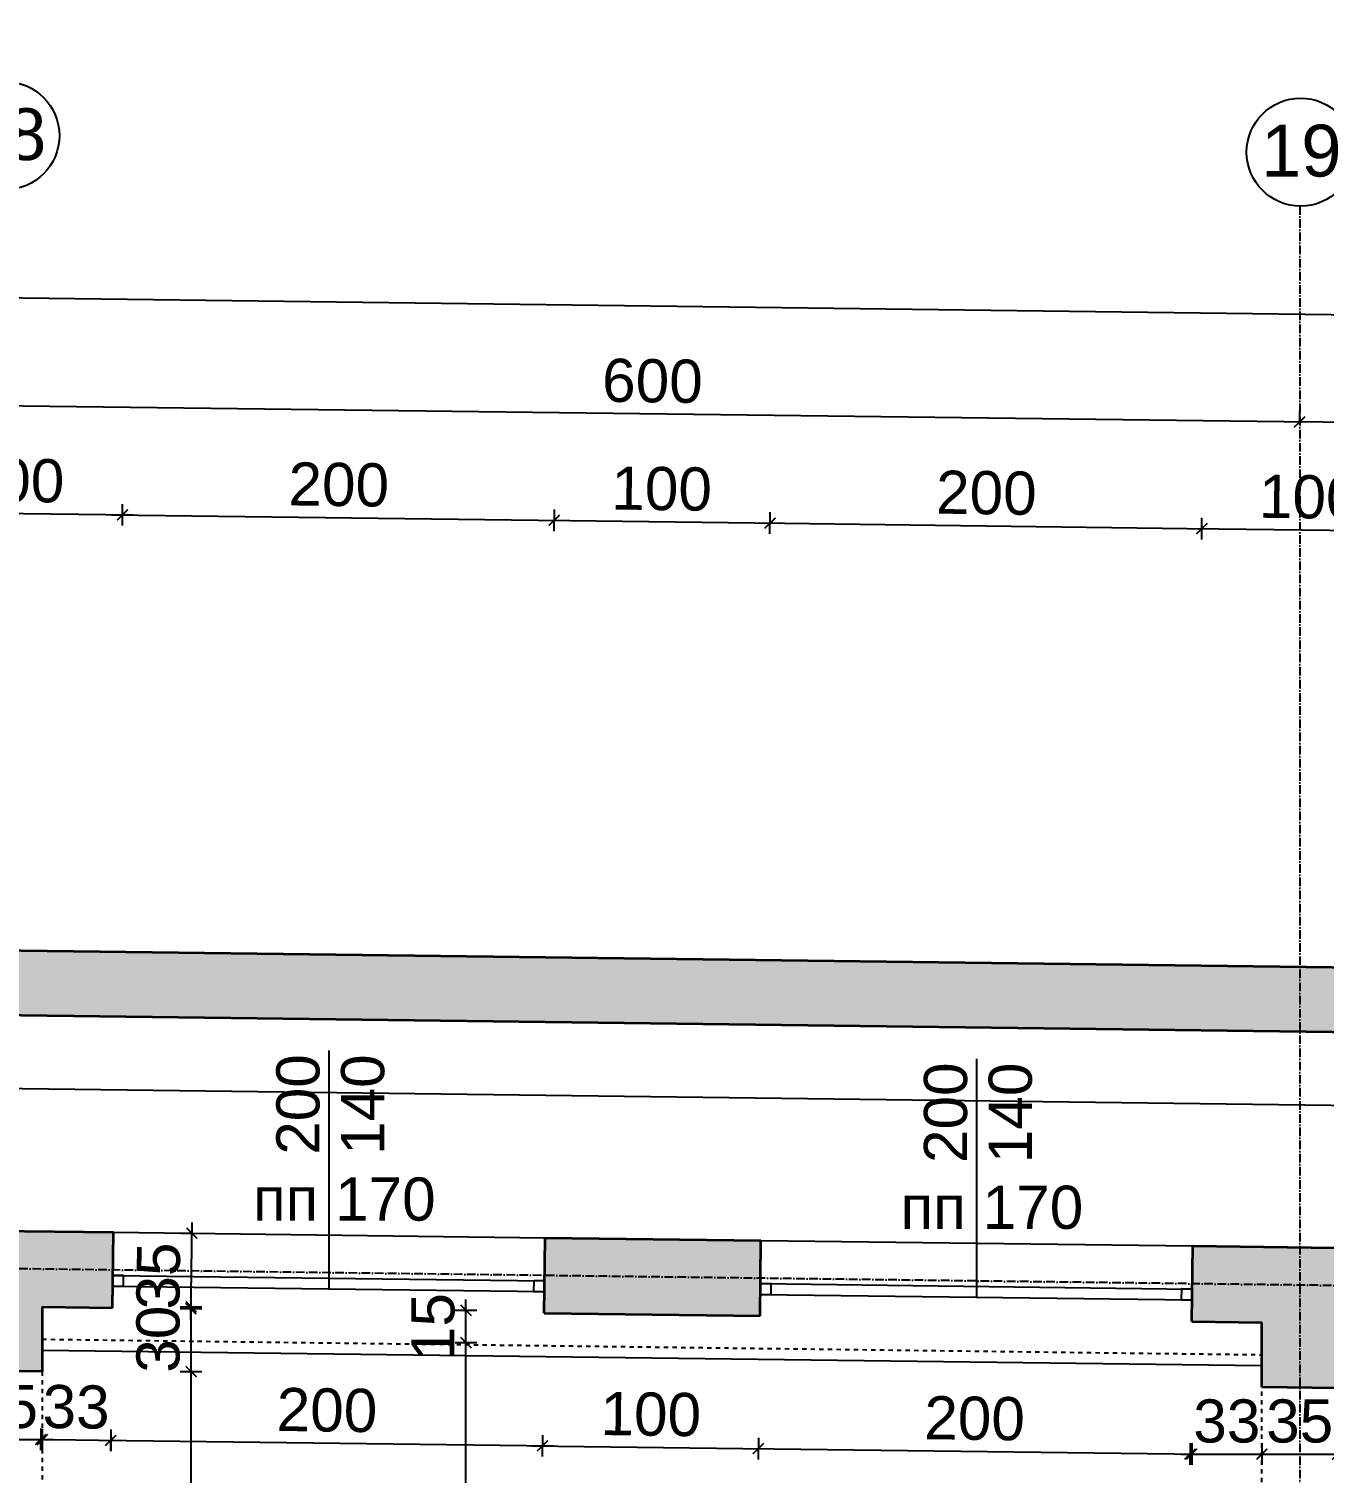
# Model space of a CAD drawing. Header units: inches. Extents: x -72385 to 39588, y -6525 to 66685.
# Drawn here: x -42914 to -42314, y 30896 to 31565 of the extents above; entities that cross this region are included whole.
import ezdxf

# ---------------------------------------------------------------- set-up
doc = ezdxf.new("R2010")
doc.units = ezdxf.units.IN
doc.header["$MEASUREMENT"] = 0
doc.linetypes.add('DashDot', pattern=[0.6, 0.4, -0.1, 0, -0.1])
doc.linetypes.add('Hidden', pattern=[0.4, 0.2, -0.2])
for name, color, linetype, lineweight in [('Изгледни линии', 253, 'Continuous', 25), ('Надписи коти външни', 252, 'Continuous', 25), ('Надписи коти вътрешни', 252, 'Continuous', 25), ('Надписи Оси', 252, 'Continuous', 25), ('Надписи прозорци', 252, 'Continuous', 25), ('Оси', 252, 'DashDot', 25), ('Прозорци', 251, 'Continuous', 25), ('Пунктир', 253, 'Hidden', 25), ('Разрезни линии', 7, 'Continuous', 35), ('Щрих стени', 254, 'Continuous', 25)]:
    doc.layers.add(name, color=color, linetype=linetype, lineweight=lineweight)
doc.styles.add('Arial Regular', font='arial.ttf')
doc.styles.get("Standard").update_dxf_attribs({"font": 'arial.ttf'})
doc.dimstyles.new('Annotative', dxfattribs={"dimscale": 0, "dimtxt": 20, "dimasz": 5, "dimexe": 5, "dimexo": 5, "dimgap": 5, "dimtad": 1, "dimdec": 0, "dimzin": 0, "dimdsep": 46, "dimtxsty": 'Standard', "dimblk": 'ARCHTICK', "dimcen": 5, "dimdle": 5, "dimadec": 0, "dimazin": 0, "dimtfac": 1, "dimtdec": 0, "dimtofl": 0, "dimtmove": 0, "dimatfit": 3, "dimldrblk": 'ARCHTICK', "dimfxl": 5, "dimfxlon": 1, "dimtolj": 1, "dimtzin": 0, "dimarcsym": 1})

# ---------------------------------------------------------------- blocks, each defined once
blk = doc.blocks.new('_ArchTick')
at = {"color": 0, "linetype": 'ByBlock', "const_width": 0.15}
blk.add_lwpolyline([(-0.5, -0.5), (0.5, 0.5)], dxfattribs=at)
blk = doc.blocks.new('*D442')
at = {"layer": 'Defpoints', "color": 0, "ltscale": 50, "transparency": 16777216}
for p in [(-42942.34, 30939.94), (-42907.34, 30939.94), (-42907.34, 30911.16)]:
    blk.add_point(p, dxfattribs=at)
at = {"layer": 'Надписи коти вътрешни', "color": 0, "lineweight": -2, "ltscale": 50, "transparency": 16777216}
for p, q in [((-42942.34, 30916.16), (-42942.34, 30906.16)), ((-42907.34, 30916.16), (-42907.34, 30906.16)), ((-42947.34, 30911.16), (-42902.34, 30911.16))]:
    blk.add_line(p, q, dxfattribs=at)
at = {"layer": 'Надписи коти вътрешни', "color": 0, "lineweight": -2, "ltscale": 50, "transparency": 16777216, "xscale": 5, "yscale": 5, "zscale": 5, "rotation": 180}
blk.add_blockref('_ArchTick', (-42942.34, 30911.16), dxfattribs=at)
at = {"layer": 'Надписи коти вътрешни', "color": 0, "lineweight": -2, "ltscale": 50, "transparency": 16777216, "xscale": 5, "yscale": 5, "zscale": 5}
blk.add_blockref('_ArchTick', (-42907.34, 30911.16), dxfattribs=at)
at = {"layer": 'Надписи коти вътрешни', "color": 0, "ltscale": 50, "transparency": 16777216, "insert": (-42924.84, 30926.38), "char_height": 20, "attachment_point": 5}
blk.add_mtext('\\A1;35', dxfattribs=at)
blk = doc.blocks.new('*D443')
at = {"layer": 'Defpoints', "color": 0, "ltscale": 50, "transparency": 16777216}
for p in [(-42907.34, 30969.5), (-42874.84, 30969.09), (-42875.58, 30910.82)]:
    blk.add_point(p, dxfattribs=at)
at = {"layer": 'Надписи коти вътрешни', "color": 0, "lineweight": -2, "ltscale": 50, "transparency": 16777216}
for p, q in [((-42908.02, 30916.24), (-42908.14, 30906.24)), ((-42875.52, 30915.82), (-42875.64, 30905.82)), ((-42913.08, 30911.3), (-42870.58, 30910.76))]:
    blk.add_line(p, q, dxfattribs=at)
at = {"layer": 'Надписи коти вътрешни', "color": 0, "lineweight": -2, "ltscale": 50, "transparency": 16777216, "xscale": 5, "yscale": 5, "zscale": 5}
for p, rotation in [((-42908.08, 30911.24), 179.2706286525369), ((-42875.58, 30910.82), 359.270628652537)]:
    blk.add_blockref('_ArchTick', p, dxfattribs=dict(at, rotation=rotation))
at = {"layer": 'Надписи коти вътрешни', "color": 0, "ltscale": 50, "transparency": 16777216, "insert": (-42891.64, 30926.25), "char_height": 20, "attachment_point": 5, "rotation": 359.27063}
blk.add_mtext('\\A1;33', dxfattribs=at)
blk = doc.blocks.new('*D444')
at = {"layer": 'Defpoints', "color": 0, "ltscale": 50, "transparency": 16777216}
for p in [(-42374.84, 30963.65), (-42342.34, 30963.65), (-42342.34, 30904.45)]:
    blk.add_point(p, dxfattribs=at)
at = {"layer": 'Надписи коти вътрешни', "color": 0, "lineweight": -2, "ltscale": 50, "transparency": 16777216}
for p, q in [((-42374.84, 30909.45), (-42374.84, 30899.45)), ((-42342.34, 30909.45), (-42342.34, 30899.45)), ((-42379.84, 30904.45), (-42337.34, 30904.45))]:
    blk.add_line(p, q, dxfattribs=at)
at = {"layer": 'Надписи коти вътрешни', "color": 0, "lineweight": -2, "ltscale": 50, "transparency": 16777216, "xscale": 5, "yscale": 5, "zscale": 5, "rotation": 180}
blk.add_blockref('_ArchTick', (-42374.84, 30904.45), dxfattribs=at)
at = {"layer": 'Надписи коти вътрешни', "color": 0, "lineweight": -2, "ltscale": 50, "transparency": 16777216, "xscale": 5, "yscale": 5, "zscale": 5}
blk.add_blockref('_ArchTick', (-42342.34, 30904.45), dxfattribs=at)
at = {"layer": 'Надписи коти вътрешни', "color": 0, "ltscale": 50, "transparency": 16777216, "insert": (-42358.59, 30919.67), "char_height": 20, "attachment_point": 5}
blk.add_mtext('\\A1;33', dxfattribs=at)
blk = doc.blocks.new('*D445')
at = {"layer": 'Defpoints', "color": 0, "ltscale": 50, "transparency": 16777216}
for p in [(-42342.34, 30933.23), (-42307.34, 30933.23), (-42307.34, 30904.45)]:
    blk.add_point(p, dxfattribs=at)
at = {"layer": 'Надписи коти вътрешни', "color": 0, "lineweight": -2, "ltscale": 50, "transparency": 16777216}
for p, q in [((-42342.34, 30909.45), (-42342.34, 30899.45)), ((-42307.34, 30909.45), (-42307.34, 30899.45)), ((-42347.34, 30904.45), (-42302.34, 30904.45))]:
    blk.add_line(p, q, dxfattribs=at)
at = {"layer": 'Надписи коти вътрешни', "color": 0, "lineweight": -2, "ltscale": 50, "transparency": 16777216, "xscale": 5, "yscale": 5, "zscale": 5, "rotation": 180}
blk.add_blockref('_ArchTick', (-42342.34, 30904.45), dxfattribs=at)
at = {"layer": 'Надписи коти вътрешни', "color": 0, "lineweight": -2, "ltscale": 50, "transparency": 16777216, "xscale": 5, "yscale": 5, "zscale": 5}
blk.add_blockref('_ArchTick', (-42307.34, 30904.45), dxfattribs=at)
at = {"layer": 'Надписи коти вътрешни', "color": 0, "ltscale": 50, "transparency": 16777216, "insert": (-42324.84, 30919.67), "char_height": 20, "attachment_point": 5}
blk.add_mtext('\\A1;35', dxfattribs=at)
blk = doc.blocks.new('*D4403')
at = {"layer": 'Defpoints', "color": 0, "ltscale": 50, "transparency": 16777216}
for p in [(-42874.84, 30972.28), (-42674.84, 30969.73), (-42675.62, 30908.28)]:
    blk.add_point(p, dxfattribs=at)
at = {"layer": 'Надписи коти вътрешни', "color": 0, "lineweight": -2, "ltscale": 50, "transparency": 16777216}
for p, q in [((-42875.56, 30915.82), (-42875.68, 30905.82)), ((-42880.62, 30910.89), (-42670.62, 30908.21)), ((-42675.56, 30913.28), (-42675.68, 30903.28))]:
    blk.add_line(p, q, dxfattribs=at)
at = {"layer": 'Надписи коти вътрешни', "color": 0, "lineweight": -2, "ltscale": 50, "transparency": 16777216, "xscale": 5, "yscale": 5, "zscale": 5}
for p, rotation in [((-42875.62, 30910.82), 179.2706286525556), ((-42675.62, 30908.28), 359.2706286525556)]:
    blk.add_blockref('_ArchTick', p, dxfattribs=dict(at, rotation=rotation))
at = {"layer": 'Надписи коти вътрешни', "color": 0, "ltscale": 50, "transparency": 16777216, "insert": (-42775.43, 30924.76), "char_height": 20, "attachment_point": 5, "rotation": 359.27063}
blk.add_mtext('\\A1;200', dxfattribs=at)
blk = doc.blocks.new('*D447')
at = {"layer": 'Defpoints', "color": 0, "ltscale": 50, "transparency": 16777216}
for p in [(-42674.84, 30969.73), (-42574.84, 30968.46), (-42575.62, 30907)]:
    blk.add_point(p, dxfattribs=at)
at = {"layer": 'Надписи коти вътрешни', "color": 0, "lineweight": -2, "ltscale": 50, "transparency": 16777216}
for p, q in [((-42675.56, 30913.28), (-42675.68, 30903.28)), ((-42575.56, 30912), (-42575.68, 30902)), ((-42680.62, 30908.34), (-42570.62, 30906.94))]:
    blk.add_line(p, q, dxfattribs=at)
at = {"layer": 'Надписи коти вътрешни', "color": 0, "lineweight": -2, "ltscale": 50, "transparency": 16777216, "xscale": 5, "yscale": 5, "zscale": 5}
for p, rotation in [((-42675.62, 30908.28), 179.2706286525505), ((-42575.62, 30907), 359.2706286525505)]:
    blk.add_blockref('_ArchTick', p, dxfattribs=dict(at, rotation=rotation))
at = {"layer": 'Надписи коти вътрешни', "color": 0, "ltscale": 50, "transparency": 16777216, "insert": (-42625.43, 30922.85), "char_height": 20, "attachment_point": 5, "rotation": 359.27063}
blk.add_mtext('\\A1;100', dxfattribs=at)
blk = doc.blocks.new('*D4404')
at = {"layer": 'Defpoints', "color": 0, "ltscale": 50, "transparency": 16777216}
for p in [(-42574.84, 30968.46), (-42374.84, 30965.91), (-42375.62, 30904.46)]:
    blk.add_point(p, dxfattribs=at)
at = {"layer": 'Надписи коти вътрешни', "color": 0, "lineweight": -2, "ltscale": 50, "transparency": 16777216}
for p, q in [((-42575.56, 30912), (-42575.68, 30902)), ((-42375.56, 30909.46), (-42375.68, 30899.46)), ((-42580.62, 30907.07), (-42370.62, 30904.39))]:
    blk.add_line(p, q, dxfattribs=at)
at = {"layer": 'Надписи коти вътрешни', "color": 0, "lineweight": -2, "ltscale": 50, "transparency": 16777216, "xscale": 5, "yscale": 5, "zscale": 5}
for p, rotation in [((-42575.62, 30907), 179.2706286525515), ((-42375.62, 30904.46), 359.2706286525515)]:
    blk.add_blockref('_ArchTick', p, dxfattribs=dict(at, rotation=rotation))
at = {"layer": 'Надписи коти вътрешни', "color": 0, "ltscale": 50, "transparency": 16777216, "insert": (-42475.43, 30920.94), "char_height": 20, "attachment_point": 5, "rotation": 359.27063}
blk.add_mtext('\\A1;200', dxfattribs=at)
blk = doc.blocks.new('*D474')
at = {"layer": 'Defpoints', "color": 0, "ltscale": 50, "transparency": 16777216}
for p in [(-42711.05, 30956.04), (-42457.34, 30956.04), (-42457.34, 30410.99)]:
    blk.add_point(p, dxfattribs=at)
at = {"layer": 'Надписи коти вътрешни', "color": 0, "lineweight": -2, "ltscale": 50, "transparency": 16777216}
for p, q in [((-42706.05, 30956.04), (-42716.05, 30956.04)), ((-42711.05, 30405.99), (-42711.05, 30961.04)), ((-42706.05, 30410.99), (-42716.05, 30410.99))]:
    blk.add_line(p, q, dxfattribs=at)
at = {"layer": 'Надписи коти вътрешни', "color": 0, "lineweight": -2, "ltscale": 50, "transparency": 16777216, "xscale": 5, "yscale": 5, "zscale": 5}
for p, rotation in [((-42711.05, 30956.04), 90), ((-42711.05, 30410.99), 270)]:
    blk.add_blockref('_ArchTick', p, dxfattribs=dict(at, rotation=rotation))
at = {"layer": 'Надписи коти вътрешни', "color": 0, "ltscale": 50, "transparency": 16777216, "insert": (-42726.22, 30683.51), "char_height": 20, "attachment_point": 5, "rotation": 90}
blk.add_mtext('\\A1;545', dxfattribs=at)
blk = doc.blocks.new('*D475')
at = {"layer": 'Defpoints', "color": 0, "ltscale": 50, "transparency": 16777216}
for p in [(-42711.05, 30971.04), (-42670.1, 30971.04), (-42670.1, 30956.04)]:
    blk.add_point(p, dxfattribs=at)
at = {"layer": 'Надписи коти вътрешни', "color": 0, "lineweight": -2, "ltscale": 50, "transparency": 16777216}
for p, q in [((-42711.05, 30951.04), (-42711.05, 30976.04)), ((-42706.05, 30971.04), (-42716.05, 30971.04)), ((-42706.05, 30956.04), (-42716.05, 30956.04))]:
    blk.add_line(p, q, dxfattribs=at)
at = {"layer": 'Надписи коти вътрешни', "color": 0, "lineweight": -2, "ltscale": 50, "transparency": 16777216, "xscale": 5, "yscale": 5, "zscale": 5}
for p, rotation in [((-42711.05, 30971.04), 90), ((-42711.05, 30956.04), 270)]:
    blk.add_blockref('_ArchTick', p, dxfattribs=dict(at, rotation=rotation))
at = {"layer": 'Надписи коти вътрешни', "color": 0, "ltscale": 50, "transparency": 16777216, "insert": (-42726.26, 30963.54), "char_height": 20, "attachment_point": 5, "rotation": 90}
blk.add_mtext('\\A1;15', dxfattribs=at)
blk = doc.blocks.new('*D3991')
at = {"layer": 'Defpoints', "color": 0, "ltscale": 50, "transparency": 16777216}
for p in [(-42907.34, 30942.69), (-42838.38, 30942.69), (-42907.34, 30442.65)]:
    blk.add_point(p, dxfattribs=at)
at = {"layer": 'Надписи коти вътрешни', "color": 0, "lineweight": -2, "ltscale": 50, "transparency": 16777216}
for p, q in [((-42843.38, 30942.69), (-42833.38, 30942.69)), ((-42838.38, 30437.65), (-42838.38, 30947.69)), ((-42843.38, 30442.65), (-42833.38, 30442.65))]:
    blk.add_line(p, q, dxfattribs=at)
at = {"layer": 'Надписи коти вътрешни', "color": 0, "lineweight": -2, "ltscale": 50, "transparency": 16777216, "xscale": 5, "yscale": 5, "zscale": 5}
for p, rotation in [((-42838.38, 30942.69), 90), ((-42838.38, 30442.65), 270)]:
    blk.add_blockref('_ArchTick', p, dxfattribs=dict(at, rotation=rotation))
at = {"layer": 'Надписи коти вътрешни', "color": 0, "ltscale": 50, "transparency": 16777216, "insert": (-42853.59, 30692.67), "char_height": 20, "attachment_point": 5, "rotation": 90}
blk.add_mtext('\\A1;500', dxfattribs=at)
blk = doc.blocks.new('*D476')
at = {"layer": 'Defpoints', "color": 0, "ltscale": 50, "transparency": 16777216}
for p in [(-42892.34, 30972.69), (-42838.38, 30972.69), (-42892.34, 30942.69)]:
    blk.add_point(p, dxfattribs=at)
at = {"layer": 'Надписи коти вътрешни', "color": 0, "lineweight": -2, "ltscale": 50, "transparency": 16777216}
for p, q in [((-42838.38, 30937.69), (-42838.38, 30977.69)), ((-42843.38, 30972.69), (-42833.38, 30972.69)), ((-42843.38, 30942.69), (-42833.38, 30942.69))]:
    blk.add_line(p, q, dxfattribs=at)
at = {"layer": 'Надписи коти вътрешни', "color": 0, "lineweight": -2, "ltscale": 50, "transparency": 16777216, "xscale": 5, "yscale": 5, "zscale": 5}
for p, rotation in [((-42838.38, 30972.69), 90), ((-42838.38, 30942.69), 270)]:
    blk.add_blockref('_ArchTick', p, dxfattribs=dict(at, rotation=rotation))
at = {"layer": 'Надписи коти вътрешни', "color": 0, "ltscale": 50, "transparency": 16777216, "insert": (-42853.6, 30957.69), "char_height": 20, "attachment_point": 5, "rotation": 90}
blk.add_mtext('\\A1;30', dxfattribs=at)
blk = doc.blocks.new('*D2811')
at = {"layer": 'Defpoints', "color": 0, "ltscale": 50, "transparency": 16777216}
for p in [(-45939.84, 31146.31), (-41143.29, 31085.24), (-41143.72, 31051.25)]:
    blk.add_point(p, dxfattribs=at)
at = {"layer": 'Надписи коти вътрешни', "color": 0, "lineweight": -2, "ltscale": 50, "transparency": 16777216}
for p, q in [((-45940.21, 31117.31), (-45940.33, 31107.31)), ((-45945.27, 31112.38), (-41138.72, 31051.18)), ((-41143.65, 31056.25), (-41143.78, 31046.25))]:
    blk.add_line(p, q, dxfattribs=at)
at = {"layer": 'Надписи коти вътрешни', "color": 0, "lineweight": -2, "ltscale": 50, "transparency": 16777216, "xscale": 5, "yscale": 5, "zscale": 5}
for p, rotation in [((-45940.27, 31112.31), 179.2706286525472), ((-41143.72, 31051.25), 359.2706286525473)]:
    blk.add_blockref('_ArchTick', p, dxfattribs=dict(at, rotation=rotation))
at = {"layer": 'Надписи коти вътрешни', "color": 0, "ltscale": 50, "transparency": 16777216, "insert": (-43541.8, 31096.99), "char_height": 20, "attachment_point": 5, "rotation": 359.27063}
blk.add_mtext('\\A1;4797', dxfattribs=at)
blk = doc.blocks.new('*D5997')
at = {"layer": 'Defpoints', "color": 0, "ltscale": 50, "transparency": 16777216}
for p in [(-42870.16, 31339.75), (-42974.39, 31008.55), (-42874.39, 31007.27)]:
    blk.add_point(p, dxfattribs=at)
at = {"layer": 'Надписи коти външни', "color": 0, "lineweight": -2, "ltscale": 50, "transparency": 16777216}
for p, q in [((-42970.22, 31336.02), (-42970.1, 31346.02)), ((-42870.22, 31334.75), (-42870.1, 31344.75)), ((-42975.16, 31341.08), (-42865.16, 31339.68))]:
    blk.add_line(p, q, dxfattribs=at)
at = {"layer": 'Надписи коти външни', "color": 0, "lineweight": -2, "ltscale": 50, "transparency": 16777216, "xscale": 5, "yscale": 5, "zscale": 5}
for p, rotation in [((-42970.16, 31341.02), 179.2706286524148), ((-42870.16, 31339.75), 359.2706286524149)]:
    blk.add_blockref('_ArchTick', p, dxfattribs=dict(at, rotation=rotation))
at = {"layer": 'Надписи коти външни', "color": 0, "ltscale": 50, "transparency": 16777216, "insert": (-42920.41, 31355.6), "char_height": 20, "attachment_point": 5, "rotation": 359.27063}
blk.add_mtext('\\A1;100', dxfattribs=at)
blk = doc.blocks.new('*D5998')
at = {"layer": 'Defpoints', "color": 0, "ltscale": 50, "transparency": 16777216}
for p in [(-42670.18, 31337.2), (-42874.39, 31007.27), (-42674.41, 31004.73)]:
    blk.add_point(p, dxfattribs=at)
at = {"layer": 'Надписи коти външни', "color": 0, "lineweight": -2, "ltscale": 50, "transparency": 16777216}
for p, q in [((-42870.22, 31334.75), (-42870.1, 31344.75)), ((-42875.16, 31339.81), (-42665.18, 31337.14)), ((-42670.24, 31332.2), (-42670.11, 31342.2))]:
    blk.add_line(p, q, dxfattribs=at)
at = {"layer": 'Надписи коти външни', "color": 0, "lineweight": -2, "ltscale": 50, "transparency": 16777216, "xscale": 5, "yscale": 5, "zscale": 5}
for p, rotation in [((-42870.16, 31339.75), 179.2706286525485), ((-42670.18, 31337.2), 359.2706286525485)]:
    blk.add_blockref('_ArchTick', p, dxfattribs=dict(at, rotation=rotation))
at = {"layer": 'Надписи коти външни', "color": 0, "ltscale": 50, "transparency": 16777216, "insert": (-42769.97, 31353.69), "char_height": 20, "attachment_point": 5, "rotation": 359.27063}
blk.add_mtext('\\A1;200', dxfattribs=at)
blk = doc.blocks.new('*D5999')
at = {"layer": 'Defpoints', "color": 0, "ltscale": 50, "transparency": 16777216}
for p in [(-42570.16, 31335.93), (-42674.41, 31004.73), (-42574.39, 31003.46)]:
    blk.add_point(p, dxfattribs=at)
at = {"layer": 'Надписи коти външни', "color": 0, "lineweight": -2, "ltscale": 50, "transparency": 16777216}
for p, q in [((-42670.24, 31332.2), (-42670.11, 31342.2)), ((-42570.22, 31330.93), (-42570.1, 31340.93)), ((-42675.17, 31337.27), (-42565.16, 31335.87))]:
    blk.add_line(p, q, dxfattribs=at)
at = {"layer": 'Надписи коти външни', "color": 0, "lineweight": -2, "ltscale": 50, "transparency": 16777216, "xscale": 5, "yscale": 5, "zscale": 5}
for p, rotation in [((-42670.18, 31337.2), 179.2706286525603), ((-42570.16, 31335.93), 359.2706286525603)]:
    blk.add_blockref('_ArchTick', p, dxfattribs=dict(at, rotation=rotation))
at = {"layer": 'Надписи коти външни', "color": 0, "ltscale": 50, "transparency": 16777216, "insert": (-42620.41, 31351.78), "char_height": 20, "attachment_point": 5, "rotation": 359.27063}
blk.add_mtext('\\A1;100', dxfattribs=at)
blk = doc.blocks.new('*D6000')
at = {"layer": 'Defpoints', "color": 0, "ltscale": 50, "transparency": 16777216}
for p in [(-42370.16, 31333.38), (-42574.39, 31003.46), (-42374.39, 31000.91)]:
    blk.add_point(p, dxfattribs=at)
at = {"layer": 'Надписи коти външни', "color": 0, "lineweight": -2, "ltscale": 50, "transparency": 16777216}
for p, q in [((-42570.22, 31330.93), (-42570.1, 31340.93)), ((-42370.22, 31328.38), (-42370.1, 31338.38)), ((-42575.16, 31335.99), (-42365.16, 31333.32))]:
    blk.add_line(p, q, dxfattribs=at)
at = {"layer": 'Надписи коти външни', "color": 0, "lineweight": -2, "ltscale": 50, "transparency": 16777216, "xscale": 5, "yscale": 5, "zscale": 5}
for p, rotation in [((-42570.16, 31335.93), 179.2706286526036), ((-42370.16, 31333.38), 359.2706286526036)]:
    blk.add_blockref('_ArchTick', p, dxfattribs=dict(at, rotation=rotation))
at = {"layer": 'Надписи коти външни', "color": 0, "ltscale": 50, "transparency": 16777216, "insert": (-42469.97, 31349.87), "char_height": 20, "attachment_point": 5, "rotation": 359.27063}
blk.add_mtext('\\A1;200', dxfattribs=at)
blk = doc.blocks.new('*D6001')
at = {"layer": 'Defpoints', "color": 0, "ltscale": 50, "transparency": 16777216}
for p in [(-42270.16, 31332.11), (-42374.39, 31000.91), (-42274.39, 30999.64)]:
    blk.add_point(p, dxfattribs=at)
at = {"layer": 'Надписи коти външни', "color": 0, "lineweight": -2, "ltscale": 50, "transparency": 16777216}
for p, q in [((-42370.22, 31328.38), (-42370.1, 31338.38)), ((-42375.16, 31333.45), (-42265.16, 31332.05)), ((-42270.22, 31327.11), (-42270.1, 31337.11))]:
    blk.add_line(p, q, dxfattribs=at)
at = {"layer": 'Надписи коти външни', "color": 0, "lineweight": -2, "ltscale": 50, "transparency": 16777216, "xscale": 5, "yscale": 5, "zscale": 5}
for p, rotation in [((-42370.16, 31333.38), 179.2706286524503), ((-42270.16, 31332.11), 359.2706286524503)]:
    blk.add_blockref('_ArchTick', p, dxfattribs=dict(at, rotation=rotation))
at = {"layer": 'Надписи коти външни', "color": 0, "ltscale": 50, "transparency": 16777216, "insert": (-42320.41, 31347.96), "char_height": 20, "attachment_point": 5, "rotation": 359.27063}
blk.add_mtext('\\A1;100', dxfattribs=at)
blk = doc.blocks.new('*D5971')
at = {"layer": 'Defpoints', "color": 0, "ltscale": 50, "transparency": 16777216}
for p in [(-42324.84, 31382.81), (-42324.84, 31382.81), (-41724.84, 31375.17)]:
    blk.add_point(p, dxfattribs=at)
at = {"layer": 'Надписи коти външни', "color": 0, "lineweight": -2, "ltscale": 50, "transparency": 16777216}
for p, q in [((-42324.84, 31382.81), (-42324.77, 31387.81)), ((-41719.84, 31375.11), (-42329.84, 31382.87)), ((-41724.84, 31375.17), (-41724.77, 31380.17))]:
    blk.add_line(p, q, dxfattribs=at)
at = {"layer": 'Надписи коти външни', "color": 0, "lineweight": -2, "ltscale": 50, "transparency": 16777216, "xscale": 5, "yscale": 5, "zscale": 5}
for p, rotation in [((-42324.84, 31382.81), 179.2706286525477), ((-41724.84, 31375.17), 359.2706286525477)]:
    blk.add_blockref('_ArchTick', p, dxfattribs=dict(at, rotation=rotation))
at = {"layer": 'Надписи коти външни', "color": 0, "ltscale": 50, "transparency": 16777216, "insert": (-42024.64, 31394.2), "char_height": 20, "attachment_point": 5, "rotation": 359.27063}
blk.add_mtext('\\A1;600', dxfattribs=at)
blk = doc.blocks.new('*D5972')
at = {"layer": 'Defpoints', "color": 0, "ltscale": 50, "transparency": 16777216}
for p in [(-42924.84, 31390.25), (-42924.84, 31390.25), (-42324.84, 31382.81)]:
    blk.add_point(p, dxfattribs=at)
at = {"layer": 'Надписи коти външни', "color": 0, "lineweight": -2, "ltscale": 50, "transparency": 16777216}
for p, q in [((-42924.84, 31390.25), (-42924.78, 31395.25)), ((-42319.84, 31382.75), (-42929.84, 31390.31)), ((-42324.84, 31382.81), (-42324.78, 31387.81))]:
    blk.add_line(p, q, dxfattribs=at)
at = {"layer": 'Надписи коти външни', "color": 0, "lineweight": -2, "ltscale": 50, "transparency": 16777216, "xscale": 5, "yscale": 5, "zscale": 5}
for p, rotation in [((-42924.84, 31390.25), 179.2893056029411), ((-42324.84, 31382.81), 359.2893056029411)]:
    blk.add_blockref('_ArchTick', p, dxfattribs=dict(at, rotation=rotation))
at = {"layer": 'Надписи коти външни', "color": 0, "ltscale": 50, "transparency": 16777216, "insert": (-42624.65, 31401.74), "char_height": 20, "attachment_point": 5, "rotation": 359.28931}
blk.add_mtext('\\A1;600', dxfattribs=at)
blk = doc.blocks.new('*D5961')
at = {"layer": 'Defpoints', "color": 0, "ltscale": 50, "transparency": 16777216}
for p in [(-40216.83, 31405.98), (-52317.34, 31127.49), (-40222.34, 30973.51)]:
    blk.add_point(p, dxfattribs=at)
at = {"layer": 'Надписи коти външни', "color": 0, "lineweight": -2, "ltscale": 50, "transparency": 16777216}
for p, q in [((-52311.9, 31554.95), (-52311.77, 31564.95)), ((-52316.83, 31560.02), (-40211.83, 31405.91)), ((-40216.9, 31400.98), (-40216.77, 31410.98))]:
    blk.add_line(p, q, dxfattribs=at)
at = {"layer": 'Надписи коти външни', "color": 0, "lineweight": -2, "ltscale": 50, "transparency": 16777216, "xscale": 5, "yscale": 5, "zscale": 5}
for p, rotation in [((-52311.83, 31559.95), 179.2706286525472), ((-40216.83, 31405.98), 359.2706286525473)]:
    blk.add_blockref('_ArchTick', p, dxfattribs=dict(at, rotation=rotation))
at = {"layer": 'Надписи коти външни', "color": 0, "ltscale": 50, "transparency": 16777216, "insert": (-46264.14, 31498.18), "char_height": 20, "attachment_point": 5, "rotation": 359.27063}
blk.add_mtext('\\A1;12095', dxfattribs=at)
blk = doc.blocks.new('*D7255')
at = {"layer": 'Defpoints', "color": 0, "ltscale": 10, "transparency": 16777216}
for p in [(-42874.39, 31007.27), (-42838.01, 31006.81), (-42874.84, 30972.28)]:
    blk.add_point(p, dxfattribs=at)
at = {"layer": 'Надписи коти вътрешни', "color": 0, "lineweight": -2, "ltscale": 10, "transparency": 16777216}
for p, q in [((-42838.52, 30966.81), (-42837.95, 31011.81)), ((-42843.01, 31006.88), (-42833.01, 31006.75)), ((-42843.45, 30971.88), (-42833.46, 30971.75))]:
    blk.add_line(p, q, dxfattribs=at)
at = {"layer": 'Надписи коти вътрешни', "color": 0, "lineweight": -2, "ltscale": 10, "transparency": 16777216, "xscale": 5, "yscale": 5, "zscale": 5}
for p, rotation in [((-42838.01, 31006.81), 89.27062865254322), ((-42838.46, 30971.81), 269.2706286525432)]:
    blk.add_blockref('_ArchTick', p, dxfattribs=dict(at, rotation=rotation))
at = {"layer": 'Надписи коти вътрешни', "color": 0, "ltscale": 10, "transparency": 16777216, "insert": (-42853.48, 30987.01), "char_height": 20, "attachment_point": 5, "rotation": 89.27063}
blk.add_mtext('\\A1;35', dxfattribs=at)

msp = doc.modelspace()

# ---------------------------------------------------------------- hatches: boundary and pattern name
at = {"layer": 'Щрих стени', "ltscale": 10}
h = msp.add_hatch(color=256, dxfattribs=at)
h.dxf.hatch_style = 1
h.paths.add_polyline_path([(-41113.29, 29149.71), (-41143.29, 29150.09), (-41143.29, 29050.08), (-41709.18, 29057.28), (-41712.31, 29157.33), (-41742.34, 29157.71), (-41739.21, 29057.67), (-45922.34, 29110.92), (-45922.34, 29210.93), (-45952.34, 29211.31), (-45952.34, 29081.3), (-41113.29, 29019.7)])
h.paths.add_polyline_path([(-41113.29, 31114.87), (-45969.84, 31176.69), (-45969.84, 31066.68), (-45939.84, 31066.3), (-45939.84, 31146.31), (-41143.29, 31085.24), (-41143.29, 30985.24), (-41113.29, 30984.85)])
h.paths.add_polyline_path([(-40092.34, 30394.93), (-40222.34, 30396.59), (-40222.34, 30366.59), (-40122.34, 30365.31), (-40122.34, 29435.26), (-40222.34, 29436.54), (-40222.34, 29406.53), (-40092.34, 29404.88)])
h = msp.add_hatch(color=256, dxfattribs=at)
h.dxf.hatch_style = 1
h.paths.add_polyline_path([(-43174.39, 31011.09), (-43274.39, 31012.37), (-43274.84, 30977.37), (-43174.84, 30976.1)])
h.paths.add_polyline_path([(-42874.39, 31007.27), (-42974.39, 31008.55), (-42974.84, 30973.55), (-42942.34, 30973.14), (-42942.34, 30943.13), (-42907.34, 30942.69), (-42907.34, 30972.69), (-42874.84, 30972.28)])
h.paths.add_polyline_path([(-42574.39, 31003.46), (-42674.39, 31004.73), (-42674.84, 30969.73), (-42574.84, 30968.46)])
h.paths.add_polyline_path([(-42274.39, 30999.64), (-42374.39, 31000.91), (-42374.84, 30965.91), (-42342.34, 30965.5), (-42342.34, 30935.5), (-42307.34, 30935.05), (-42307.34, 30965.05), (-42274.84, 30964.64)])
h.paths.add_polyline_path([(-41974.39, 30995.82), (-42074.39, 30997.09), (-42074.84, 30962.09), (-41974.84, 30960.82)])
h.paths.add_polyline_path([(-41674.39, 30992), (-41774.39, 30993.27), (-41774.84, 30958.27), (-41742.34, 30957.86), (-41742.34, 30927.86), (-41739.84, 30927.83), (-41739.84, 30572.8), (-41539.84, 30570.25), (-41539.84, 30395.24), (-41549.46, 30395.36), (-41549.84, 30365.36), (-41499.84, 30364.73), (-41499.46, 30394.72), (-41509.84, 30394.85), (-41509.84, 30599.87), (-41709.84, 30602.42), (-41709.84, 30927.44), (-41707.34, 30927.41), (-41707.34, 30957.41), (-41674.84, 30957)])
h.paths.add_polyline_path([(-41374.39, 30988.18), (-41474.39, 30989.45), (-41474.84, 30954.45), (-41374.84, 30953.18)])
h.paths.add_polyline_path([(-40222.34, 30973.51), (-41174.39, 30985.63), (-41175.03, 30935.64), (-41157.34, 30935.41), (-41157.34, 30925.41), (-41092.34, 30924.58), (-41092.34, 30934.58), (-40712.34, 30929.75), (-40712.34, 30919.75), (-40622.34, 30918.6), (-40622.34, 30928.6), (-40272.34, 30924.15), (-40272.34, 30379.1), (-40602.34, 30383.3), (-40602.34, 30413.3), (-40712.34, 30414.7), (-40712.34, 30384.7), (-41092.34, 30389.54), (-41092.34, 30419.54), (-41157.34, 30420.37), (-41157.34, 30390.37), (-41399.46, 30393.45), (-41399.84, 30363.45), (-41157.34, 30360.37), (-41157.34, 30329.76), (-41092.34, 30329.76), (-41092.34, 30359.54), (-40759.84, 30355.3), (-40759.84, 30345.3), (-40747.34, 30345.3), (-40747.34, 30355.15), (-40607.34, 30353.36), (-40607.34, 30333.36), (-40594.84, 30333.36), (-40594.84, 30353.2), (-40272.34, 30349.1), (-40272.34, 30316.59), (-40222.34, 30316.59)])
h.paths.add_polyline_path([(-40747.34, 30207.63), (-40607.34, 30205.85), (-40607.34, 29910.83), (-40617.18, 29910.95), (-40617.34, 29898.45), (-40607.34, 29898.33), (-40607.34, 29888.33), (-40594.84, 29888.33), (-40594.84, 30048.18), (-40272.34, 30044.07), (-40272.34, 30014.06), (-40222.34, 30014.06), (-40222.34, 30106.59), (-40272.34, 30106.59), (-40272.34, 30074.07), (-40594.84, 30078.18), (-40594.84, 30253.36), (-40607.34, 30253.36), (-40607.34, 30218.35), (-40747.34, 30220.13), (-40747.34, 30245.3), (-40759.84, 30245.3), (-40759.84, 30080.28), (-41109.84, 30084.74), (-41109.84, 30229.75), (-41139.84, 30229.75), (-41139.84, 29935.11), (-41109.84, 29935.11), (-41109.84, 30054.73), (-40759.84, 30050.28), (-40759.84, 29890.27), (-40747.34, 29890.27), (-40747.34, 29900.11), (-40707.34, 29899.6), (-40707.18, 29912.1), (-40747.34, 29912.61)])
h.paths.add_polyline_path([(-40222.34, 29804.06), (-40272.34, 29804.06), (-40272.34, 29774.05), (-40462.34, 29776.47), (-40462.34, 29796.47), (-40492.34, 29796.85), (-40492.34, 29776.85), (-40594.84, 29778.16), (-40594.84, 29788.32), (-40607.34, 29788.32), (-40607.34, 29778.32), (-40647.34, 29778.83), (-40647.34, 29798.83), (-40717.34, 29799.72), (-40717.34, 29779.72), (-40747.34, 29780.1), (-40747.34, 29800.26), (-40759.84, 29800.26), (-40759.84, 29780.26), (-41092.34, 29784.49), (-41092.34, 29812.18), (-41109.84, 29812.41), (-41109.84, 29835.1), (-41139.84, 29835.1), (-41139.84, 29812.79), (-41157.34, 29813.01), (-41157.34, 29723), (-41092.34, 29722.18), (-41092.34, 29754.49), (-40407.34, 29745.77), (-40407.34, 29605.76), (-40949.84, 29612.66), (-40949.84, 29490.36), (-41569.46, 29498.25), (-41569.84, 29468.25), (-40949.84, 29460.36), (-40949.84, 29362.64), (-40919.84, 29362.64), (-40919.84, 29582.28), (-40377.34, 29575.37), (-40377.34, 29745.39), (-40272.34, 29744.05), (-40272.34, 29439.02), (-40829.84, 29446.12), (-40829.84, 29396.12), (-40769.84, 29395.35), (-40769.84, 29415.36), (-40272.34, 29409.02), (-40272.34, 29189), (-40919.84, 29197.25), (-40919.84, 29272.64), (-40949.84, 29272.64), (-40949.84, 29197.63), (-41174.65, 29200.49), (-41175.28, 29150.5), (-40222.34, 29138.36)])
h.paths.add_polyline_path([(-41374.84, 29188.04), (-41474.84, 29189.31), (-41475.28, 29154.31), (-41375.28, 29153.04)], flags=17)

# ---------------------------------------------------------------- linework, layer by layer
at = {"layer": 'Изгледни линии', "ltscale": 50}
for p, q in [((-42874.39, 31007.27), (-42674.41, 31004.73)), ((-42574.39, 31003.46), (-42374.41, 31000.91)), ((-42907.34, 30952.69), (-42342.34, 30945.5))]:
    msp.add_line(p, q, dxfattribs=at)
at = {"layer": 'Надписи Оси', "ltscale": 50}
for centre in [(-42924.4, 31515.46), (-42324.4, 31507.82)]:
    msp.add_circle(centre, 25, dxfattribs=at)
at = {"layer": 'Надписи прозорци', "ltscale": 50}
for p, q in [((-42774.4, 30981), (-42774.4, 31091.46)), ((-42474.4, 30977.18), (-42474.4, 31087.64))]:
    msp.add_line(p, q, dxfattribs=at)
at = {"layer": 'Оси', "ltscale": 10}
for p, q in [((-42324.84, 31482.82), (-42324.84, 28682.59)), ((-39839.84, 30951.14), (-52799.84, 31116.13))]:
    msp.add_line(p, q, dxfattribs=at)
at = {"layer": 'Прозорци', "ltscale": 50}
for p, q in [((-42874.65, 30987.28), (-42674.66, 30984.73)), ((-42574.65, 30983.46), (-42374.66, 30980.91)), ((-42874.71, 30982.28), (-42674.73, 30979.73)), ((-42574.71, 30978.46), (-42374.73, 30975.91))]:
    msp.add_line(p, q, dxfattribs=at)
for points in [[(-42874.71, 30982.28), (-42869.71, 30982.21), (-42869.65, 30987.21), (-42874.65, 30987.28), (-42874.71, 30982.28)], [(-42679.73, 30979.79), (-42674.73, 30979.73), (-42674.66, 30984.73), (-42679.66, 30984.79), (-42679.73, 30979.79)], [(-42574.71, 30978.46), (-42569.71, 30978.39), (-42569.65, 30983.39), (-42574.65, 30983.46), (-42574.71, 30978.46)], [(-42379.73, 30975.98), (-42374.73, 30975.91), (-42374.66, 30980.91), (-42379.66, 30980.97), (-42379.73, 30975.98)]]:
    msp.add_lwpolyline(points, dxfattribs=at)
at = {"layer": 'Пунктир', "ltscale": 10}
for p, q in [((-42907.34, 30957.69), (-42342.34, 30950.5)), ((-42907.34, 30942.69), (-42907.34, 30442.65)), ((-42342.34, 30435.46), (-42342.34, 30935.5))]:
    msp.add_line(p, q, dxfattribs=at)
at = {"layer": 'Разрезни линии', "ltscale": 50}
for p, q in [((-45969.84, 31176.69), (-41113.29, 31114.87)), ((-45939.84, 31146.31), (-41143.29, 31085.24)), ((-42974.39, 31008.55), (-42874.39, 31007.27)), ((-42874.84, 30972.28), (-42874.39, 31007.27)), ((-42674.84, 30969.73), (-42674.39, 31004.73)), ((-42674.39, 31004.73), (-42574.39, 31003.46)), ((-42574.84, 30968.46), (-42574.39, 31003.46)), ((-42374.84, 30965.91), (-42374.39, 31000.91)), ((-42374.39, 31000.91), (-42274.39, 30999.64)), ((-42907.34, 30972.69), (-42907.34, 30942.69)), ((-42907.34, 30972.69), (-42874.84, 30972.28)), ((-42674.84, 30969.73), (-42574.84, 30968.46)), ((-42374.84, 30965.91), (-42342.34, 30965.5)), ((-42342.34, 30935.5), (-42342.34, 30965.5)), ((-42907.34, 30942.69), (-42942.34, 30943.13)), ((-42307.34, 30935.05), (-42342.34, 30935.5))]:
    msp.add_line(p, q, dxfattribs=at)

# ---------------------------------------------------------------- texts
at = {"layer": 'Надписи Оси', "ltscale": 100, "char_height": 24, "width": 27.2128, "attachment_point": 1, "style": 'Arial Regular'}
for s, insert in [('\\pxqc;18', (-42937.72, 31528.17)), ('\\pxqc;19', (-42337.72, 31520.54))]:
    msp.add_mtext(s, dxfattribs=dict(at, insert=insert))
at = {"layer": 'Надписи прозорци', "ltscale": 100, "char_height": 20, "width": 180.4891, "attachment_point": 1, "rotation": 90, "style": 'Arial Regular'}
for s, insert in [('200', (-42798.91, 31043.17)), ('140', (-42768.91, 31043.09)), ('200', (-42498.91, 31039.35)), ('140', (-42468.91, 31039.27))]:
    msp.add_mtext(s, dxfattribs=dict(at, insert=insert))
at = {"layer": 'Надписи прозорци', "ltscale": 100, "char_height": 20, "width": 180.4891, "attachment_point": 1, "style": 'Arial Regular'}
for insert in [(-42809.71, 31032.66), (-42509.71, 31028.84)]:
    msp.add_mtext('пп 170', dxfattribs=dict(at, insert=insert))

# ---------------------------------------------------------------- dimensions: what is measured, and where the dimension line sits
at = {"layer": 'Надписи коти външни', "ltscale": 50}
dim = msp.add_aligned_dim(p1=(-52317.34, 31127.49), p2=(-40222.34, 30973.51), distance=432.5, text='12095', dimstyle='Annotative', override={"dimscale": 0, "dimtix": 0, "dimtofl": 0, "dimtmove": 0, "dimatfit": 3}, dxfattribs=at)
dim.commit()
dim.dimension.update_dxf_attribs({"geometry": '*D5961', "text_midpoint": (-46264.14, 31498.18)})
for p1, p2, distance, picture, middle in [((-42324.84, 31382.81), (-42924.84, 31390.25), 0, '*D5972', (-42624.65, 31401.74)), ((-41724.84, 31375.17), (-42324.84, 31382.81), 0, '*D5971', (-42024.64, 31394.2)), ((-42874.39, 31007.27), (-42674.41, 31004.73), 332.5, '*D5998', (-42769.97, 31353.69)), ((-42574.39, 31003.46), (-42374.39, 31000.91), 332.5, '*D6000', (-42469.97, 31349.87))]:
    dim = msp.add_aligned_dim(p1=p1, p2=p2, distance=distance, dimstyle='Annotative', override={"dimscale": 0, "dimtix": 0, "dimtofl": 0, "dimtmove": 0, "dimatfit": 3}, dxfattribs=at)
    dim.commit()
    dim.dimension.update_dxf_attribs({"geometry": picture, "text_midpoint": middle})
for base, p1, p2, picture, middle in [((-42870.16, 31339.75), (-42974.39, 31008.55), (-42874.39, 31007.27), '*D5997', (-42920.6, 31340.39)), ((-42570.16, 31335.93), (-42674.41, 31004.73), (-42574.39, 31003.46), '*D5999', (-42620.6, 31336.57)), ((-42270.16, 31332.11), (-42374.39, 31000.91), (-42274.39, 30999.64), '*D6001', (-42320.6, 31332.75))]:
    dim = msp.add_linear_dim(base=base, p1=p1, p2=p2, angle=359.27063, dimstyle='Annotative', override={"dimscale": 0, "dimtix": 0, "dimtofl": 0, "dimtmove": 0, "dimatfit": 3}, dxfattribs=at)
    dim.commit()
    dim.dimension.update_dxf_attribs({"geometry": picture, "text_midpoint": middle, "dimtype": 129})
at = {"layer": 'Надписи коти вътрешни', "ltscale": 50}
for p1, p2, distance, picture, middle in [((-45939.84, 31146.31), (-41143.29, 31085.24), -34, '*D2811', (-43541.8, 31096.99)), ((-42874.84, 30972.28), (-42674.84, 30969.73), -61.46, '*D4403', (-42775.43, 30924.76)), ((-42674.84, 30969.73), (-42574.84, 30968.46), -61.46, '*D447', (-42625.43, 30922.85)), ((-42574.84, 30968.46), (-42374.84, 30965.91), -61.46, '*D4404', (-42475.43, 30920.94))]:
    dim = msp.add_aligned_dim(p1=p1, p2=p2, distance=distance, dimstyle='Annotative', override={"dimscale": 0, "dimtix": 0, "dimtofl": 0, "dimtmove": 0, "dimatfit": 3}, dxfattribs=at)
    dim.commit()
    dim.dimension.update_dxf_attribs({"geometry": picture, "text_midpoint": middle})
at = {"layer": 'Надписи коти вътрешни', "ltscale": 10}
dim = msp.add_linear_dim(base=(-42838.01, 31006.81), p1=(-42874.84, 30972.28), p2=(-42874.39, 31007.27), angle=89.27063, dimstyle='Annotative', override={"dimscale": 0, "dimtix": 0, "dimtofl": 0, "dimtmove": 0, "dimatfit": 3}, dxfattribs=at)
dim.commit()
dim.dimension.update_dxf_attribs({"geometry": '*D7255', "text_midpoint": (-42838.26, 30986.81), "dimtype": 129})
at = {"layer": 'Надписи коти вътрешни', "ltscale": 50}
for base, p1, p2, angle, picture, middle, dimtype in [((-42838.38, 30972.69), (-42892.34, 30942.69), (-42892.34, 30972.69), 90, '*D476', (-42838.38, 30957.69), 128), ((-42711.05, 30971.04), (-42670.1, 30956.04), (-42670.1, 30971.04), 90, '*D475', (-42711.05, 30963.54), 128), ((-42875.58, 30910.82), (-42907.34, 30969.5), (-42874.84, 30969.09), 359.27063, '*D443', (-42891.83, 30911.03), 129)]:
    dim = msp.add_linear_dim(base=base, p1=p1, p2=p2, angle=angle, dimstyle='Annotative', override={"dimscale": 0, "dimtix": 0, "dimtofl": 0, "dimtmove": 0, "dimatfit": 3}, dxfattribs=at)
    dim.commit()
    dim.dimension.update_dxf_attribs({"geometry": picture, "text_midpoint": middle, "dimtype": dimtype})
for base, p1, p2, picture, middle in [((-42342.33731907, 30904.44757057), (-42374.83731907, 30963.6454873), (-42342.33731907, 30963.6454873), '*D444', (-42358.58731907, 30904.44757057)), ((-42907.34, 30911.16), (-42942.34, 30939.94), (-42907.34, 30939.94), '*D442', (-42924.84, 30911.16)), ((-42307.34, 30904.45), (-42342.34, 30933.23), (-42307.34, 30933.23), '*D445', (-42324.84, 30904.45))]:
    dim = msp.add_linear_dim(base=base, p1=p1, p2=p2, dimstyle='Annotative', override={"dimscale": 0, "dimtix": 0, "dimtofl": 0, "dimtmove": 0, "dimatfit": 3}, dxfattribs=at)
    dim.commit()
    dim.dimension.update_dxf_attribs({"geometry": picture, "text_midpoint": middle, "dimtype": 128})
for base, p1, p2, picture, middle in [((-42711.05, 30956.04), (-42457.34, 30410.99), (-42457.34, 30956.04), '*D474', (-42726.22, 30683.51)), ((-42838.38, 30942.69), (-42907.34, 30442.65), (-42907.34, 30942.69), '*D3991', (-42853.59, 30692.67))]:
    dim = msp.add_linear_dim(base=base, p1=p1, p2=p2, angle=90, dimstyle='Annotative', override={"dimscale": 0, "dimtix": 0, "dimtofl": 0, "dimtmove": 0, "dimatfit": 3}, dxfattribs=at)
    dim.commit()
    dim.dimension.update_dxf_attribs({"geometry": picture, "text_midpoint": middle})

doc.saveas('drawing.dxf')
